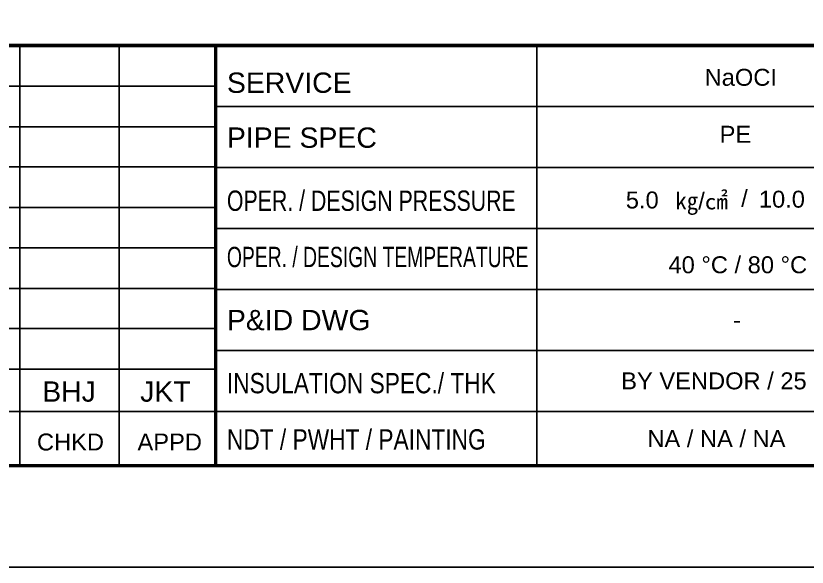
# Model space of a CAD drawing. Header units: millimetres. Extents: x 0 to 594, y 0 to 420.
# Drawn here: x 279.1 to 395.9, y 0 to 81.4 of the extents above; entities that cross this region are included whole.
import ezdxf
from ezdxf.enums import TextEntityAlignment as Align

# ---------------------------------------------------------------- set-up
doc = ezdxf.new("R2010")
doc.units = ezdxf.units.MM
doc.header["$LTSCALE"] = 0.25
doc.styles.add('AdskIsoMetric', font='arial.ttf', dxfattribs={"width": 0.8, "height": 2.5})
doc.styles.add('RomanS', font='arial.ttf')
doc.styles.get("Standard").update_dxf_attribs({"font": 'arial.ttf'})

msp = doc.modelspace()

# ---------------------------------------------------------------- linework, layer by layer
at = {"linetype": 'ByBlock', "lineweight": -2}
for p, q in [((279.7211, 77), (279.7211, 15.0687)), ((294.3605, 77), (294.3605, 15.0687)), ((356, 77), (356, 15))]:
    msp.add_line(p, q, dxfattribs=at)
for p, q in [((308.5763, 71), (154, 71)), ((415, 68), (308.5763, 68)), ((308.5763, 65), (154, 65)), ((308.5763, 59.076), (154, 59.076)), ((415, 59), (308.5763, 59)), ((308.5763, 53.076), (154, 53.076)), ((415, 50), (308.5763, 50)), ((308.5763, 47.1521), (154, 47.1521)), ((308.5763, 41.1521), (154, 41.1521)), ((415, 41), (308.5763, 41)), ((308.5763, 35.2281), (154, 35.2281)), ((415, 32), (308.5763, 32)), ((308.5763, 29.2281), (154, 29.2281)), ((308.5763, 23), (154, 23)), ((415, 23), (308.5763, 23))]:
    msp.add_line(p, q)
msp.add_lwpolyline([(0, 0), (594, 0), (594, 420), (0, 420)], close=True)
at = {"const_width": 0.5}
msp.add_lwpolyline([(15, 15), (579, 15), (579, 405), (15, 405)], close=True, dxfattribs=at)
at = {"linetype": 'ByBlock', "lineweight": -2, "const_width": 0.5}
for points in [[(415, 77), (154, 77), (154, 15)], [(308.5763, 77), (308.5763, 15.1328)]]:
    msp.add_lwpolyline(points, dxfattribs=at)

# ---------------------------------------------------------------- texts
at = {"color": 7, "style": 'AdskIsoMetric'}
for s, p in [('NaOCI', (380.7324, 71.0517)), ('PE', (382.9468, 62.646)), ('5.0', (369.103, 52.9462)), ('㎏/㎠', (376.3782, 52.8069)), ('/', (386.1261, 53.2022)), ('10.0', (388.7325, 53.0638)), ('40 %%DC / 80 %%DC', (375.399, 43.3833)), ('NA / NA / NA', (372.2839, 17.7298))]:
    msp.add_text(s, height=2.5, dxfattribs=at).set_placement(p)
at = {"color": 7, "linetype": 'ByBlock', "lineweight": -2, "style": 'RomanS'}
for s, p in [('SERVICE', (310.25, 70.006)), ('PIPE SPEC', (310.25, 61.8976)), ('P&ID DWG ', (310.25, 34.9726))]:
    msp.add_text(s, height=3, dxfattribs=at).set_placement(p)
for s, width, p in [('OPER. / DESIGN PRESSURE', 0.75, (310.25, 52.5893)), ('OPER. / DESIGN TEMPERATURE', 0.68, (310.25, 44.281)), ('INSULATION SPEC./ THK', 0.8, (310.25, 25.6643)), ('NDT / PWHT / PAINTING', 0.8, (310.25, 17.356))]:
    msp.add_text(s, height=3, dxfattribs=dict(at, width=width)).set_placement(p)
at = {"color": 7, "style": 'AdskIsoMetric'}
for s, p in [('-', (385.5, 36.5)), ('BY VENDOR / 25 mm', (385.5, 27.5))]:
    msp.add_text(s, height=2.5, dxfattribs=at).set_placement(p, align=Align.MIDDLE_CENTER)
at = {"color": 7, "linetype": 'ByBlock', "lineweight": -2, "style": 'RomanS'}
for s, p in [('CHKD', (287.1697, 17.2245)), ('APPD', (301.8091, 17.2245))]:
    msp.add_text(s, height=2.5, dxfattribs=at).set_placement(p, align=Align.CENTER)
at = {"color": 7}
for tag, p in [('BHJ', (286.9594, 24.4243)), ('JKT', (301.1751, 24.4243))]:
    msp.add_attdef(tag, text='', height=3, dxfattribs=at).set_placement(p, align=Align.CENTER)

doc.saveas('drawing.dxf')
